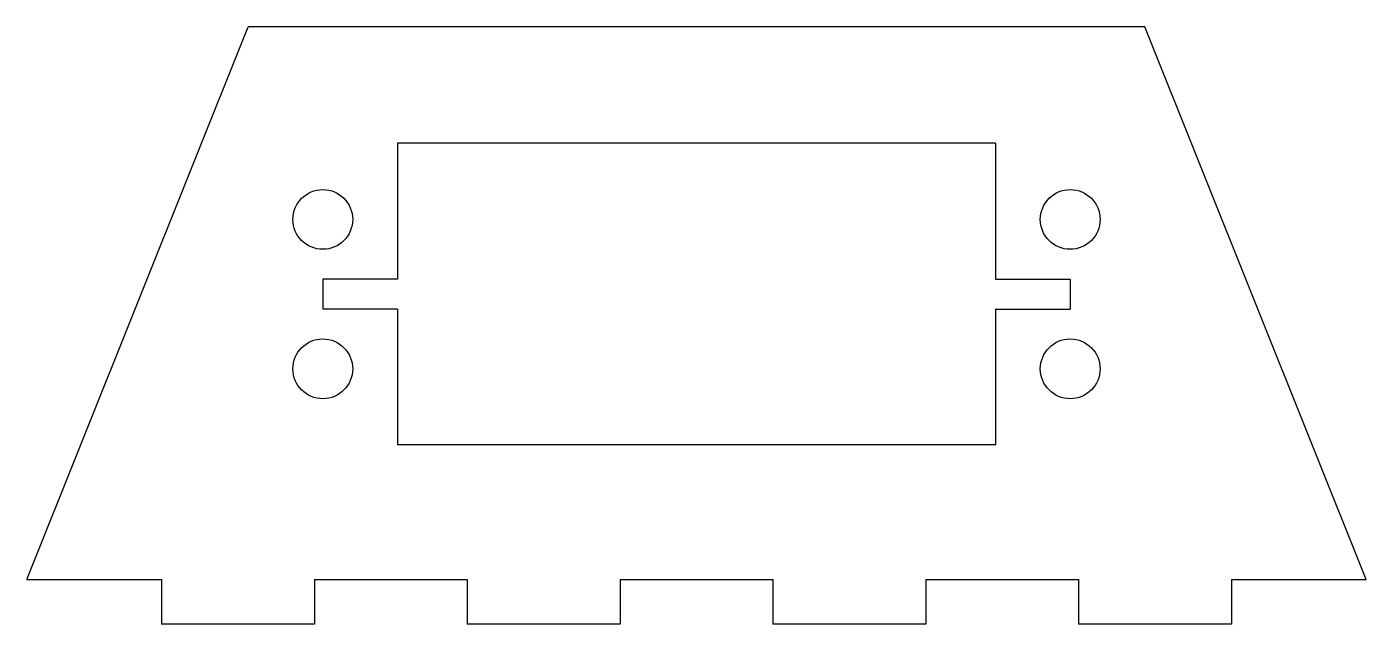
# Model space of a CAD drawing. Extents: x -0.0448 to 0.0448, y 0 to 0.04.
import ezdxf

# ---------------------------------------------------------------- set-up
doc = ezdxf.new("R2010")
doc.units = 0
doc.layers.add('VISIBLE', color=7, linetype='CONTINUOUS')

msp = doc.modelspace()

# ---------------------------------------------------------------- linework, layer by layer
at = {"layer": 'VISIBLE'}
for p, q in [((-0.0448, 0.003), (-0.03, 0.04)), ((0.03, 0.04), (-0.03, 0.04)), ((0.0448, 0.003), (0.03, 0.04)), ((-0.02, 0.0322), (-0.02, 0.0231)), ((0.02, 0.0322), (-0.02, 0.0322)), ((0.02, 0.0322), (0.02, 0.0231)), ((-0.025, 0.0231), (-0.025, 0.0211)), ((-0.02, 0.0231), (-0.025, 0.0231)), ((0.02, 0.0231), (0.025, 0.0231)), ((0.025, 0.0231), (0.025, 0.0211)), ((-0.02, 0.0211), (-0.025, 0.0211)), ((-0.02, 0.0211), (-0.02, 0.012)), ((0.02, 0.0211), (0.025, 0.0211)), ((0.02, 0.0211), (0.02, 0.012)), ((0.02, 0.012), (-0.02, 0.012)), ((-0.0448, 0.003), (-0.035778, 0.003)), ((-0.035778, 0.003), (-0.035778, 0)), ((-0.025556, 0.003), (-0.025556, 0)), ((-0.025556, 0.003), (-0.015333, 0.003)), ((-0.015333, 0.003), (-0.015333, 0)), ((-0.005111, 0.003), (-0.005111, 0)), ((-0.005111, 0.003), (0.005111, 0.003)), ((0.005111, 0.003), (0.005111, 0)), ((0.015333, 0.003), (0.015333, 0)), ((0.015333, 0.003), (0.025556, 0.003)), ((0.025556, 0.003), (0.025556, 0)), ((0.035778, 0.003), (0.035778, 0)), ((0.035778, 0.003), (0.0448, 0.003)), ((-0.025556, 0), (-0.035778, 0)), ((-0.005111, 0), (-0.015333, 0)), ((0.015333, 0), (0.005111, 0)), ((0.035778, 0), (0.025556, 0))]:
    msp.add_line(p, q, dxfattribs=at)
for centre in [(-0.025, 0.0271), (0.025, 0.0271), (-0.025, 0.0171), (0.025, 0.0171)]:
    msp.add_circle(centre, 0.002, dxfattribs=at)

doc.saveas('drawing.dxf')
